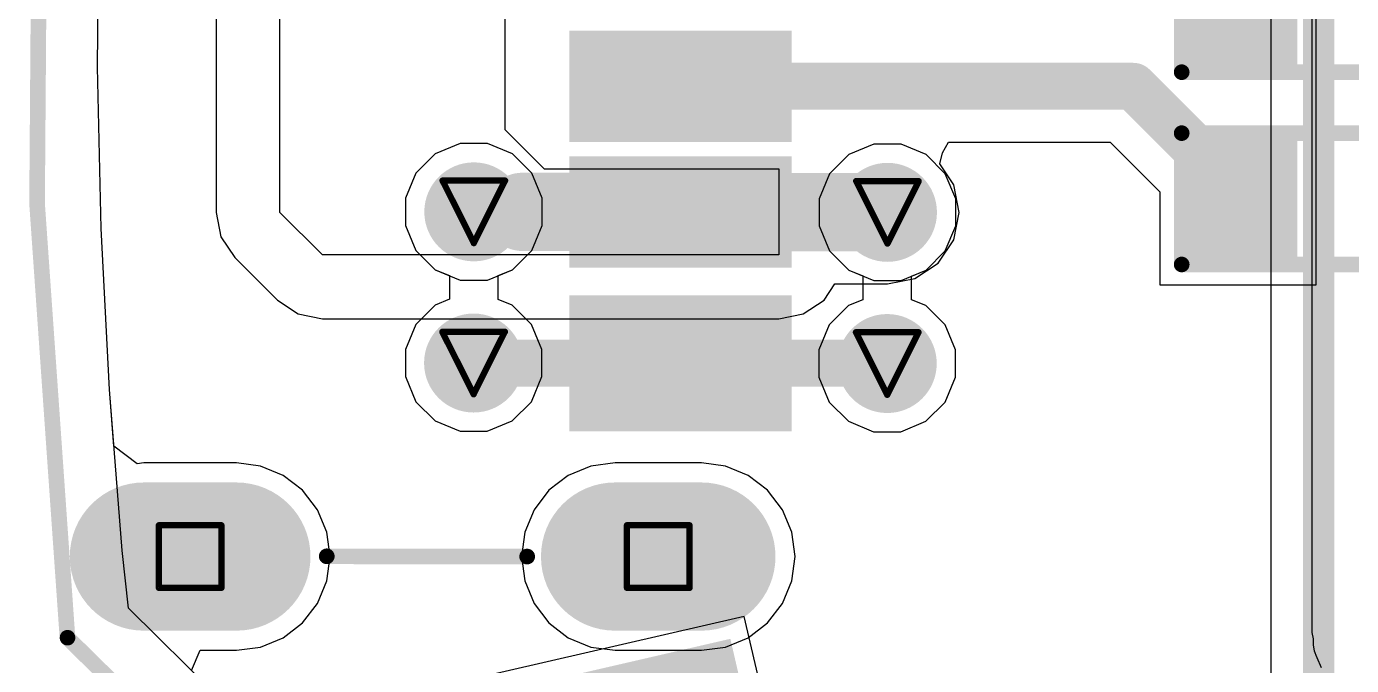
# Model space of a CAD drawing. Header units: inches. Extents: x -6 to 385, y -2 to 102.
# Drawn here: x -5.98 to 4.78, y 17.29 to 22.49 of the extents above; entities that cross this region are included whole.
import ezdxf

# ---------------------------------------------------------------- set-up
doc = ezdxf.new("R2010")
doc.units = ezdxf.units.IN
for name, color, linetype in [('Board outline', 216, 'Continuous'), ('Bottom Layer', 5, 'Continuous'), ('Bottom Overlay', 54, 'Continuous'), ('Bottom Paste', 16, 'Continuous'), ('Bottom Solder', 6, 'Continuous'), ('Drill Drawing', 1, 'Continuous'), ('Layer 1', 16, 'Continuous'), ('Layer 2', 76, 'Continuous'), ('Multi-Layer', 9, 'Continuous'), ('Pad Holes', 156, 'Continuous'), ('Top Layer', 1, 'Continuous'), ('Top Solder', 216, 'Continuous'), ('Via Holes', 16, 'Continuous')]:
    doc.layers.add(name, color=color, linetype=linetype)

# ---------------------------------------------------------------- blocks, each defined once
blk = doc.blocks.new('R___0603_B_172')
at = {"layer": 'Bottom Layer'}
for points in [[(-1.143, -0.4445), (-1.143, 0.4445), (-0.381, 0.4445), (-0.381, -0.4445)], [(0.381, -0.4445), (0.381, 0.4445), (1.143, 0.4445), (1.143, -0.4445)]]:
    blk.add_hatch(color=5, dxfattribs=at).paths.add_polyline_path(points)
at = {"layer": 'Bottom Paste'}
for points in [[(-1.143, -0.4445), (-1.143, 0.4445), (-0.381, 0.4445), (-0.381, -0.4445)], [(0.381, -0.4445), (0.381, 0.4445), (1.143, 0.4445), (1.143, -0.4445)]]:
    blk.add_hatch(color=16, dxfattribs=at).paths.add_polyline_path(points)
at = {"layer": 'Bottom Solder'}
for points in [[(-1.2446, -0.5461), (-1.2446, 0.5461), (-0.2794, 0.5461), (-0.2794, -0.5461)], [(0.2794, -0.5461), (0.2794, 0.5461), (1.2446, 0.5461), (1.2446, -0.5461)]]:
    blk.add_hatch(color=6, dxfattribs=at).paths.add_polyline_path(points)
at = {"layer": 'Bottom Overlay'}
for points in [[(-1.2192, -0.5334, 0.127, 0.127, 0), (-1.2192, 0.5334, 0.127, 0.127, 0)], [(-1.2192, 0.5334, 0.127, 0.127, 0), (1.2192, 0.5334, 0.127, 0.127, 0)], [(1.2192, -0.5334, 0.127, 0.127, 0), (1.2192, 0.5334, 0.127, 0.127, 0)], [(-1.2192, -0.5334, 0.127, 0.127, 0), (1.2192, -0.5334, 0.127, 0.127, 0)]]:
    blk.add_lwpolyline(points, format="xyseb", dxfattribs=at)
for points in [[(-1.25095, 0.5334, 0.0635, 0.0635, 1), (-1.18745, 0.5334, 0.0635, 0.0635, 1)], [(-1.25095, 0.5334, 0.0635, 0.0635, 1), (-1.18745, 0.5334, 0.0635, 0.0635, 1)], [(1.18745, 0.5334, 0.0635, 0.0635, 1), (1.25095, 0.5334, 0.0635, 0.0635, 1)], [(1.18745, 0.5334, 0.0635, 0.0635, 1), (1.25095, 0.5334, 0.0635, 0.0635, 1)], [(-1.25095, -0.5334, 0.0635, 0.0635, 1), (-1.18745, -0.5334, 0.0635, 0.0635, 1)], [(-1.25095, -0.5334, 0.0635, 0.0635, 1), (-1.18745, -0.5334, 0.0635, 0.0635, 1)], [(1.18745, -0.5334, 0.0635, 0.0635, 1), (1.25095, -0.5334, 0.0635, 0.0635, 1)], [(1.18745, -0.5334, 0.0635, 0.0635, 1), (1.25095, -0.5334, 0.0635, 0.0635, 1)]]:
    blk.add_lwpolyline(points, format="xyseb", close=True, dxfattribs=at)
blk = doc.blocks.new('R___0603_B_173')
at = {"layer": 'Bottom Layer'}
for points in [[(-1.143, -0.4445), (-1.143, 0.4445), (-0.381, 0.4445), (-0.381, -0.4445)], [(0.381, -0.4445), (0.381, 0.4445), (1.143, 0.4445), (1.143, -0.4445)]]:
    blk.add_hatch(color=5, dxfattribs=at).paths.add_polyline_path(points)
at = {"layer": 'Bottom Paste'}
for points in [[(-1.143, -0.4445), (-1.143, 0.4445), (-0.381, 0.4445), (-0.381, -0.4445)], [(0.381, -0.4445), (0.381, 0.4445), (1.143, 0.4445), (1.143, -0.4445)]]:
    blk.add_hatch(color=16, dxfattribs=at).paths.add_polyline_path(points)
at = {"layer": 'Bottom Solder'}
for points in [[(-1.2446, -0.5461), (-1.2446, 0.5461), (-0.2794, 0.5461), (-0.2794, -0.5461)], [(0.2794, -0.5461), (0.2794, 0.5461), (1.2446, 0.5461), (1.2446, -0.5461)]]:
    blk.add_hatch(color=6, dxfattribs=at).paths.add_polyline_path(points)
at = {"layer": 'Bottom Overlay'}
for points in [[(-1.2192, 0.5334, 0.127, 0.127, 0), (1.2192, 0.5334, 0.127, 0.127, 0)], [(-1.2192, -0.5334, 0.127, 0.127, 0), (-1.2192, 0.5334, 0.127, 0.127, 0)], [(1.2192, -0.5334, 0.127, 0.127, 0), (1.2192, 0.5334, 0.127, 0.127, 0)], [(-1.2192, -0.5334, 0.127, 0.127, 0), (1.2192, -0.5334, 0.127, 0.127, 0)]]:
    blk.add_lwpolyline(points, format="xyseb", dxfattribs=at)
for points in [[(-1.25095, 0.5334, 0.0635, 0.0635, 1), (-1.18745, 0.5334, 0.0635, 0.0635, 1)], [(-1.25095, 0.5334, 0.0635, 0.0635, 1), (-1.18745, 0.5334, 0.0635, 0.0635, 1)], [(1.18745, 0.5334, 0.0635, 0.0635, 1), (1.25095, 0.5334, 0.0635, 0.0635, 1)], [(1.18745, 0.5334, 0.0635, 0.0635, 1), (1.25095, 0.5334, 0.0635, 0.0635, 1)], [(-1.25095, -0.5334, 0.0635, 0.0635, 1), (-1.18745, -0.5334, 0.0635, 0.0635, 1)], [(-1.25095, -0.5334, 0.0635, 0.0635, 1), (-1.18745, -0.5334, 0.0635, 0.0635, 1)], [(1.18745, -0.5334, 0.0635, 0.0635, 1), (1.25095, -0.5334, 0.0635, 0.0635, 1)], [(1.18745, -0.5334, 0.0635, 0.0635, 1), (1.25095, -0.5334, 0.0635, 0.0635, 1)]]:
    blk.add_lwpolyline(points, format="xyseb", close=True, dxfattribs=at)
blk = doc.blocks.new('TP12422673_B_174')
at = {"layer": 'Bottom Layer'}
for points in [[(-2, 2.1), (-2, 0.3), (-2.9, 0.3), (-2.9, 2.1)], [(2.9, 2.1), (2.9, 0.3), (2, 0.3), (2, 2.1)], [(-3.2, -0.3), (-3.2, -2.1), (-4.1, -2.1), (-4.1, -0.3)], [(4.1, -0.3), (4.1, -2.1), (3.2, -2.1), (3.2, -0.3)]]:
    blk.add_hatch(color=5, dxfattribs=at).paths.add_polyline_path(points)
at = {"layer": 'Bottom Paste'}
for points in [[(-2, 2.1), (-2, 0.3), (-2.9, 0.3), (-2.9, 2.1)], [(2.9, 2.1), (2.9, 0.3), (2, 0.3), (2, 2.1)], [(-3.2, -0.3), (-3.2, -2.1), (-4.1, -2.1), (-4.1, -0.3)], [(4.1, -0.3), (4.1, -2.1), (3.2, -2.1), (3.2, -0.3)]]:
    blk.add_hatch(color=16, dxfattribs=at).paths.add_polyline_path(points)
at = {"layer": 'Bottom Solder'}
for points in [[(-1.898, 2.202), (-1.898, 0.198), (-3.002, 0.198), (-3.002, 2.202)], [(3.002, 2.202), (3.002, 0.198), (1.898, 0.198), (1.898, 2.202)], [(-3.098, -0.198), (-3.098, -2.202), (-4.202, -2.202), (-4.202, -0.198)], [(4.202, -0.198), (4.202, -2.202), (3.098, -2.202), (3.098, -0.198)]]:
    blk.add_hatch(color=6, dxfattribs=at).paths.add_polyline_path(points)
h = blk.add_hatch(color=6, dxfattribs=at)
edge = h.paths.add_edge_path()
edge.add_arc((-1, 0.7), 0.102, 0, 360)
h = blk.add_hatch(color=6, dxfattribs=at)
edge = h.paths.add_edge_path()
edge.add_arc((1, 0.7), 0.102, 0, 360)
at = {"layer": 'Pad Holes'}
h = blk.add_hatch(color=7, dxfattribs=at)
edge = h.paths.add_edge_path()
edge.add_arc((-1, 0.7), 0.55, 0, 360)
h = blk.add_hatch(color=7, dxfattribs=at)
edge = h.paths.add_edge_path()
edge.add_arc((1, 0.7), 0.55, 0, 360)
at = {"layer": 'Top Solder'}
h = blk.add_hatch(color=216, dxfattribs=at)
edge = h.paths.add_edge_path()
edge.add_arc((-1, 0.7), 0.102, 0, 360)
h = blk.add_hatch(color=216, dxfattribs=at)
edge = h.paths.add_edge_path()
edge.add_arc((1, 0.7), 0.102, 0, 360)
at = {"layer": 'Bottom Overlay'}
for points in [[(-1.727, 1.727, 0.127, 0.127, 0), (1.753, 1.727, 0.127, 0.127, 0)], [(-3.187, 1.098, 0.127, 0.127, 0), (-3.187, 1.352, 0.127, 0.127, 0)], [(-3.06, 1.225, 0.127, 0.127, 0), (-3.187, 1.352, 0.127, 0.127, 0)], [(-3.187, 1.098, 0.127, 0.127, 0), (-3.06, 1.225, 0.127, 0.127, 0)], [(-3.429, -2.261, 0.127, 0.127, 0), (3.531, -2.261, 0.127, 0.127, 0)]]:
    blk.add_lwpolyline(points, format="xyseb", dxfattribs=at)
for points in [[(-1.759, 1.727, 0.0635, 0.0635, 1), (-1.695, 1.727, 0.0635, 0.0635, 1)], [(1.721, 1.727, 0.0635, 0.0635, 1), (1.784, 1.727, 0.0635, 0.0635, 1)], [(-3.218, 1.352, 0.0635, 0.0635, 1), (-3.155, 1.352, 0.0635, 0.0635, 1)], [(-3.218, 1.352, 0.0635, 0.0635, 1), (-3.155, 1.352, 0.0635, 0.0635, 1)], [(-3.091, 1.225, 0.0635, 0.0635, 1), (-3.028, 1.225, 0.0635, 0.0635, 1)], [(-3.091, 1.225, 0.0635, 0.0635, 1), (-3.028, 1.225, 0.0635, 0.0635, 1)], [(-3.218, 1.098, 0.0635, 0.0635, 1), (-3.155, 1.098, 0.0635, 0.0635, 1)], [(-3.218, 1.098, 0.0635, 0.0635, 1), (-3.155, 1.098, 0.0635, 0.0635, 1)], [(-3.461, -2.261, 0.0635, 0.0635, 1), (-3.397, -2.261, 0.0635, 0.0635, 1)], [(3.499, -2.261, 0.0635, 0.0635, 1), (3.562, -2.261, 0.0635, 0.0635, 1)]]:
    blk.add_lwpolyline(points, format="xyseb", close=True, dxfattribs=at)
blk = doc.blocks.new('TYPE_C_31_M_17__B_176')
at = {"layer": 'Bottom Layer'}
h = blk.add_hatch(color=5, dxfattribs=at)
edge = h.paths.add_edge_path()
edge.add_arc((-4.32, 1.615), 0.5, 180, 360)
edge.add_line((-3.82, 1.615), (-3.82, 2.365))
edge.add_arc((-4.32, 2.365), 0.5, 0, 180)
edge.add_line((-4.82, 2.365), (-4.82, 1.615))
h = blk.add_hatch(color=5, dxfattribs=at)
edge = h.paths.add_edge_path()
edge.add_arc((4.32, 1.615), 0.5, 180, 360)
edge.add_line((4.82, 1.615), (4.82, 2.365))
edge.add_arc((4.32, 2.365), 0.5, 0, 180)
edge.add_line((3.82, 2.365), (3.82, 1.615))
h = blk.add_hatch(color=5, dxfattribs=at)
edge = h.paths.add_edge_path()
edge.add_arc((-4.32, -1.46), 0.5, 0, 180)
edge.add_line((-4.82, -1.46), (-4.82, -2.16))
edge.add_arc((-4.32, -2.16), 0.5, 180, 360)
edge.add_line((-3.82, -2.16), (-3.82, -1.46))
h = blk.add_hatch(color=5, dxfattribs=at)
edge = h.paths.add_edge_path()
edge.add_arc((4.32, -2.16), 0.5, 180, 360)
edge.add_line((4.82, -2.16), (4.82, -1.46))
edge.add_arc((4.32, -1.46), 0.5, 0, 180)
edge.add_line((3.82, -1.46), (3.82, -2.16))
for points in [[(-3.2, -1.19), (-2.3, -1.19), (-2.3, -2.79), (-3.2, -2.79)], [(-1.17, -2.79), (-1.87, -2.79), (-1.87, -1.19), (-1.17, -1.19)], [(-0.15, -2.79), (-0.85, -2.79), (-0.85, -1.19), (-0.15, -1.19)], [(0.15, -1.19), (0.85, -1.19), (0.85, -2.79), (0.15, -2.79)], [(1.17, -1.19), (1.87, -1.19), (1.87, -2.79), (1.17, -2.79)], [(2.3, -1.19), (3.2, -1.19), (3.2, -2.79), (2.3, -2.79)]]:
    blk.add_hatch(color=5, dxfattribs=at).paths.add_polyline_path(points)
at = {"layer": 'Bottom Paste'}
for points in [[(-3.2, -1.19), (-2.3, -1.19), (-2.3, -2.79), (-3.2, -2.79)], [(-1.17, -2.79), (-1.87, -2.79), (-1.87, -1.19), (-1.17, -1.19)], [(-0.15, -2.79), (-0.85, -2.79), (-0.85, -1.19), (-0.15, -1.19)], [(0.15, -1.19), (0.85, -1.19), (0.85, -2.79), (0.15, -2.79)], [(1.17, -1.19), (1.87, -1.19), (1.87, -2.79), (1.17, -2.79)], [(2.3, -1.19), (3.2, -1.19), (3.2, -2.79), (2.3, -2.79)]]:
    blk.add_hatch(color=16, dxfattribs=at).paths.add_polyline_path(points)
at = {"layer": 'Bottom Solder'}
h = blk.add_hatch(color=6, dxfattribs=at)
edge = h.paths.add_edge_path()
edge.add_arc((-4.32, 1.615), 0.602, 180, 360)
edge.add_line((-3.718, 1.615), (-3.718, 2.365))
edge.add_arc((-4.32, 2.365), 0.602, 0, 180)
edge.add_line((-4.922, 2.365), (-4.922, 1.615))
h = blk.add_hatch(color=6, dxfattribs=at)
edge = h.paths.add_edge_path()
edge.add_arc((4.32, 1.615), 0.602, 180, 360)
edge.add_line((4.922, 1.615), (4.922, 2.365))
edge.add_arc((4.32, 2.365), 0.602, 0, 180)
edge.add_line((3.718, 2.365), (3.718, 1.615))
h = blk.add_hatch(color=6, dxfattribs=at)
edge = h.paths.add_edge_path()
edge.add_arc((-4.32, -1.46), 0.602, 0, 180)
edge.add_line((-4.922, -1.46), (-4.922, -2.16))
edge.add_arc((-4.32, -2.16), 0.602, 180, 360)
edge.add_line((-3.718, -2.16), (-3.718, -1.46))
h = blk.add_hatch(color=6, dxfattribs=at)
edge = h.paths.add_edge_path()
edge.add_arc((4.32, -2.16), 0.602, 180, 360)
edge.add_line((4.922, -2.16), (4.922, -1.46))
edge.add_arc((4.32, -1.46), 0.602, 0, 180)
edge.add_line((3.718, -1.46), (3.718, -2.16))
for points in [[(-3.302, -1.088), (-2.198, -1.088), (-2.198, -2.892), (-3.302, -2.892)], [(-1.068, -2.892), (-1.972, -2.892), (-1.972, -1.088), (-1.068, -1.088)], [(-0.048, -2.892), (-0.952, -2.892), (-0.952, -1.088), (-0.048, -1.088)], [(0.048, -1.088), (0.952, -1.088), (0.952, -2.892), (0.048, -2.892)], [(1.068, -1.088), (1.972, -1.088), (1.972, -2.892), (1.068, -2.892)], [(2.198, -1.088), (3.302, -1.088), (3.302, -2.892), (2.198, -2.892)]]:
    blk.add_hatch(color=6, dxfattribs=at).paths.add_polyline_path(points)
at = {"layer": 'Layer 1'}
h = blk.add_hatch(color=16, dxfattribs=at)
edge = h.paths.add_edge_path()
edge.add_arc((-4.32, 1.615), 0.5, 180, 360)
edge.add_line((-3.82, 1.615), (-3.82, 2.365))
edge.add_arc((-4.32, 2.365), 0.5, 0, 180)
edge.add_line((-4.82, 2.365), (-4.82, 1.615))
h = blk.add_hatch(color=16, dxfattribs=at)
edge = h.paths.add_edge_path()
edge.add_arc((4.32, 1.615), 0.5, 180, 360)
edge.add_line((4.82, 1.615), (4.82, 2.365))
edge.add_arc((4.32, 2.365), 0.5, 0, 180)
edge.add_line((3.82, 2.365), (3.82, 1.615))
h = blk.add_hatch(color=16, dxfattribs=at)
edge = h.paths.add_edge_path()
edge.add_arc((-4.32, -1.46), 0.5, 0, 180)
edge.add_line((-4.82, -1.46), (-4.82, -2.16))
edge.add_arc((-4.32, -2.16), 0.5, 180, 360)
edge.add_line((-3.82, -2.16), (-3.82, -1.46))
h = blk.add_hatch(color=16, dxfattribs=at)
edge = h.paths.add_edge_path()
edge.add_arc((4.32, -2.16), 0.5, 180, 360)
edge.add_line((4.82, -2.16), (4.82, -1.46))
edge.add_arc((4.32, -1.46), 0.5, 0, 180)
edge.add_line((3.82, -1.46), (3.82, -2.16))
at = {"layer": 'Layer 2'}
h = blk.add_hatch(color=76, dxfattribs=at)
edge = h.paths.add_edge_path()
edge.add_arc((-4.32, 1.615), 0.5, 180, 360)
edge.add_line((-3.82, 1.615), (-3.82, 2.365))
edge.add_arc((-4.32, 2.365), 0.5, 0, 180)
edge.add_line((-4.82, 2.365), (-4.82, 1.615))
h = blk.add_hatch(color=76, dxfattribs=at)
edge = h.paths.add_edge_path()
edge.add_arc((4.32, 1.615), 0.5, 180, 360)
edge.add_line((4.82, 1.615), (4.82, 2.365))
edge.add_arc((4.32, 2.365), 0.5, 0, 180)
edge.add_line((3.82, 2.365), (3.82, 1.615))
h = blk.add_hatch(color=76, dxfattribs=at)
edge = h.paths.add_edge_path()
edge.add_arc((-4.32, -1.46), 0.5, 0, 180)
edge.add_line((-4.82, -1.46), (-4.82, -2.16))
edge.add_arc((-4.32, -2.16), 0.5, 180, 360)
edge.add_line((-3.82, -2.16), (-3.82, -1.46))
h = blk.add_hatch(color=76, dxfattribs=at)
edge = h.paths.add_edge_path()
edge.add_arc((4.32, -2.16), 0.5, 180, 360)
edge.add_line((4.82, -2.16), (4.82, -1.46))
edge.add_arc((4.32, -1.46), 0.5, 0, 180)
edge.add_line((3.82, -1.46), (3.82, -2.16))
at = {"layer": 'Multi-Layer'}
h = blk.add_hatch(color=9, dxfattribs=at)
edge = h.paths.add_edge_path()
edge.add_arc((-4.32, 1.615), 0.5, 180, 360)
edge.add_line((-3.82, 1.615), (-3.82, 2.365))
edge.add_arc((-4.32, 2.365), 0.5, 0, 180)
edge.add_line((-4.82, 2.365), (-4.82, 1.615))
h = blk.add_hatch(color=9, dxfattribs=at)
edge = h.paths.add_edge_path()
edge.add_arc((4.32, 1.615), 0.5, 180, 360)
edge.add_line((4.82, 1.615), (4.82, 2.365))
edge.add_arc((4.32, 2.365), 0.5, 0, 180)
edge.add_line((3.82, 2.365), (3.82, 1.615))
h = blk.add_hatch(color=9, dxfattribs=at)
edge = h.paths.add_edge_path()
edge.add_arc((-4.32, -1.46), 0.5, 0, 180)
edge.add_line((-4.82, -1.46), (-4.82, -2.16))
edge.add_arc((-4.32, -2.16), 0.5, 180, 360)
edge.add_line((-3.82, -2.16), (-3.82, -1.46))
h = blk.add_hatch(color=9, dxfattribs=at)
edge = h.paths.add_edge_path()
edge.add_arc((4.32, -2.16), 0.5, 180, 360)
edge.add_line((4.82, -2.16), (4.82, -1.46))
edge.add_arc((4.32, -1.46), 0.5, 0, 180)
edge.add_line((3.82, -1.46), (3.82, -2.16))
at = {"layer": 'Pad Holes'}
h = blk.add_hatch(color=7, dxfattribs=at)
edge = h.paths.add_edge_path()
edge.add_arc((-4.32, 2.33), 0.26, 0, 180)
edge.add_line((-4.58, 2.33), (-4.58, 1.65))
edge.add_arc((-4.32, 1.65), 0.26, 180, 360)
edge.add_line((-4.06, 1.65), (-4.06, 2.33))
h = blk.add_hatch(color=7, dxfattribs=at)
edge = h.paths.add_edge_path()
edge.add_arc((4.32, 2.33), 0.26, 0, 180)
edge.add_line((4.06, 2.33), (4.06, 1.65))
edge.add_arc((4.32, 1.65), 0.26, 180, 360)
edge.add_line((4.58, 1.65), (4.58, 2.33))
h = blk.add_hatch(color=7, dxfattribs=at)
edge = h.paths.add_edge_path()
edge.add_arc((-4.32, -1.47), 0.26, 0, 180)
edge.add_line((-4.58, -1.47), (-4.58, -2.15))
edge.add_arc((-4.32, -2.15), 0.26, 180, 360)
edge.add_line((-4.06, -2.15), (-4.06, -1.47))
h = blk.add_hatch(color=7, dxfattribs=at)
edge = h.paths.add_edge_path()
edge.add_arc((4.32, -1.47), 0.26, 0, 180)
edge.add_line((4.06, -1.47), (4.06, -2.15))
edge.add_arc((4.32, -2.15), 0.26, 180, 360)
edge.add_line((4.58, -2.15), (4.58, -1.47))
at = {"layer": 'Top Layer'}
h = blk.add_hatch(color=1, dxfattribs=at)
edge = h.paths.add_edge_path()
edge.add_arc((-4.32, 1.615), 0.5, 180, 360)
edge.add_line((-3.82, 1.615), (-3.82, 2.365))
edge.add_arc((-4.32, 2.365), 0.5, 0, 180)
edge.add_line((-4.82, 2.365), (-4.82, 1.615))
h = blk.add_hatch(color=1, dxfattribs=at)
edge = h.paths.add_edge_path()
edge.add_arc((4.32, 1.615), 0.5, 180, 360)
edge.add_line((4.82, 1.615), (4.82, 2.365))
edge.add_arc((4.32, 2.365), 0.5, 0, 180)
edge.add_line((3.82, 2.365), (3.82, 1.615))
h = blk.add_hatch(color=1, dxfattribs=at)
edge = h.paths.add_edge_path()
edge.add_arc((-4.32, -1.46), 0.5, 0, 180)
edge.add_line((-4.82, -1.46), (-4.82, -2.16))
edge.add_arc((-4.32, -2.16), 0.5, 180, 360)
edge.add_line((-3.82, -2.16), (-3.82, -1.46))
h = blk.add_hatch(color=1, dxfattribs=at)
edge = h.paths.add_edge_path()
edge.add_arc((4.32, -2.16), 0.5, 180, 360)
edge.add_line((4.82, -2.16), (4.82, -1.46))
edge.add_arc((4.32, -1.46), 0.5, 0, 180)
edge.add_line((3.82, -1.46), (3.82, -2.16))
at = {"layer": 'Top Solder'}
h = blk.add_hatch(color=216, dxfattribs=at)
edge = h.paths.add_edge_path()
edge.add_arc((-4.32, 1.615), 0.602, 180, 360)
edge.add_line((-3.718, 1.615), (-3.718, 2.365))
edge.add_arc((-4.32, 2.365), 0.602, 0, 180)
edge.add_line((-4.922, 2.365), (-4.922, 1.615))
h = blk.add_hatch(color=216, dxfattribs=at)
edge = h.paths.add_edge_path()
edge.add_arc((4.32, 1.615), 0.602, 180, 360)
edge.add_line((4.922, 1.615), (4.922, 2.365))
edge.add_arc((4.32, 2.365), 0.602, 0, 180)
edge.add_line((3.718, 2.365), (3.718, 1.615))
h = blk.add_hatch(color=216, dxfattribs=at)
edge = h.paths.add_edge_path()
edge.add_arc((-4.32, -1.46), 0.602, 0, 180)
edge.add_line((-4.922, -1.46), (-4.922, -2.16))
edge.add_arc((-4.32, -2.16), 0.602, 180, 360)
edge.add_line((-3.718, -2.16), (-3.718, -1.46))
h = blk.add_hatch(color=216, dxfattribs=at)
edge = h.paths.add_edge_path()
edge.add_arc((4.32, -2.16), 0.602, 180, 360)
edge.add_line((4.922, -2.16), (4.922, -1.46))
edge.add_arc((4.32, -1.46), 0.602, 0, 180)
edge.add_line((3.718, -1.46), (3.718, -2.16))
at = {"layer": 'Bottom Overlay'}
for points in [[(-4.318, 0.881, 0.127, 0.127, 0), (-4.32, -0.746, 0.127, 0.127, 0)], [(4.322, 0.881, 0.127, 0.127, 0), (4.32, -0.746, 0.127, 0.127, 0)]]:
    blk.add_lwpolyline(points, format="xyseb", dxfattribs=at)
for points in [[(-4.35, 0.881, 0.0635, 0.0635, 1), (-4.286, 0.881, 0.0635, 0.0635, 1)], [(4.29, 0.881, 0.0635, 0.0635, 1), (4.354, 0.881, 0.0635, 0.0635, 1)], [(-4.352, -0.746, 0.0635, 0.0635, 1), (-4.288, -0.746, 0.0635, 0.0635, 1)], [(4.288, -0.746, 0.0635, 0.0635, 1), (4.352, -0.746, 0.0635, 0.0635, 1)]]:
    blk.add_lwpolyline(points, format="xyseb", close=True, dxfattribs=at)

msp = doc.modelspace()

# ---------------------------------------------------------------- hatches: boundary and pattern name
at = {"layer": 'Bottom Layer'}
h = msp.add_hatch(color=5, dxfattribs=at)
edge = h.paths.add_edge_path()
edge.add_arc((-2.349, 20.98), 0.3, 0, 360)
h = msp.add_hatch(color=5, dxfattribs=at)
edge = h.paths.add_edge_path()
edge.add_arc((1.009, 20.976), 0.3, 0, 360)
h = msp.add_hatch(color=5, dxfattribs=at)
edge = h.paths.add_edge_path()
edge.add_arc((-2.351, 19.752), 0.3, 0, 360)
h = msp.add_hatch(color=5, dxfattribs=at)
edge = h.paths.add_edge_path()
edge.add_arc((1.007, 19.748), 0.3, 0, 360)
at = {"layer": 'Bottom Solder'}
h = msp.add_hatch(color=6, dxfattribs=at)
edge = h.paths.add_edge_path()
edge.add_arc((-2.349, 20.98), 0.402, 0, 360)
h = msp.add_hatch(color=6, dxfattribs=at)
edge = h.paths.add_edge_path()
edge.add_arc((1.009, 20.976), 0.402, 0, 360)
h = msp.add_hatch(color=6, dxfattribs=at)
edge = h.paths.add_edge_path()
edge.add_arc((-2.351, 19.752), 0.402, 0, 360)
h = msp.add_hatch(color=6, dxfattribs=at)
edge = h.paths.add_edge_path()
edge.add_arc((1.007, 19.748), 0.402, 0, 360)
at = {"layer": 'Layer 1'}
h = msp.add_hatch(color=16, dxfattribs=at)
edge = h.paths.add_edge_path()
edge.add_arc((-2.349, 20.98), 0.3, 0, 360)
h = msp.add_hatch(color=16, dxfattribs=at)
edge = h.paths.add_edge_path()
edge.add_arc((1.009, 20.976), 0.3, 0, 360)
h = msp.add_hatch(color=16, dxfattribs=at)
edge = h.paths.add_edge_path()
edge.add_arc((-2.351, 19.752), 0.3, 0, 360)
h = msp.add_hatch(color=16, dxfattribs=at)
edge = h.paths.add_edge_path()
edge.add_arc((1.007, 19.748), 0.3, 0, 360)
at = {"layer": 'Layer 2'}
h = msp.add_hatch(color=76, dxfattribs=at)
edge = h.paths.add_edge_path()
edge.add_arc((-2.349, 20.98), 0.3, 0, 360)
h = msp.add_hatch(color=76, dxfattribs=at)
edge = h.paths.add_edge_path()
edge.add_arc((1.009, 20.976), 0.3, 0, 360)
h = msp.add_hatch(color=76, dxfattribs=at)
edge = h.paths.add_edge_path()
edge.add_arc((-2.351, 19.752), 0.3, 0, 360)
h = msp.add_hatch(color=76, dxfattribs=at)
edge = h.paths.add_edge_path()
edge.add_arc((1.007, 19.748), 0.3, 0, 360)
at = {"layer": 'Top Layer'}
h = msp.add_hatch(color=1, dxfattribs=at)
edge = h.paths.add_edge_path()
edge.add_arc((-2.349, 20.98), 0.3, 0, 360)
h = msp.add_hatch(color=1, dxfattribs=at)
edge = h.paths.add_edge_path()
edge.add_arc((1.009, 20.976), 0.3, 0, 360)
h = msp.add_hatch(color=1, dxfattribs=at)
edge = h.paths.add_edge_path()
edge.add_arc((-2.351, 19.752), 0.3, 0, 360)
h = msp.add_hatch(color=1, dxfattribs=at)
edge = h.paths.add_edge_path()
edge.add_arc((1.007, 19.748), 0.3, 0, 360)
at = {"layer": 'Top Solder'}
h = msp.add_hatch(color=216, dxfattribs=at)
edge = h.paths.add_edge_path()
edge.add_arc((-2.349, 20.98), 0.402, 0, 360)
h = msp.add_hatch(color=216, dxfattribs=at)
edge = h.paths.add_edge_path()
edge.add_arc((1.009, 20.976), 0.402, 0, 360)
h = msp.add_hatch(color=216, dxfattribs=at)
edge = h.paths.add_edge_path()
edge.add_arc((-2.351, 19.752), 0.402, 0, 360)
h = msp.add_hatch(color=216, dxfattribs=at)
edge = h.paths.add_edge_path()
edge.add_arc((1.007, 19.748), 0.402, 0, 360)
at = {"layer": 'Via Holes'}
h = msp.add_hatch(color=7, dxfattribs=at)
edge = h.paths.add_edge_path()
edge.add_arc((-2.349, 20.98), 0.15, 0, 360)
h = msp.add_hatch(color=7, dxfattribs=at)
edge = h.paths.add_edge_path()
edge.add_arc((1.009, 20.976), 0.15, 0, 360)
h = msp.add_hatch(color=7, dxfattribs=at)
edge = h.paths.add_edge_path()
edge.add_arc((-2.351, 19.752), 0.15, 0, 360)
h = msp.add_hatch(color=7, dxfattribs=at)
edge = h.paths.add_edge_path()
edge.add_arc((1.007, 19.748), 0.15, 0, 360)

# ---------------------------------------------------------------- linework, layer by layer
at = {"layer": 'Board outline'}
for points in [[(-5.648, 17.521, 0.127, 0.127, -0.057985), (-5.57, 28.105, 0.127, 0.127, 0)], [(-5.648, 17.521, 0.127, 0.127, 0), (-4.412, 16.303, 0.127, 0.127, 0)]]:
    msp.add_lwpolyline(points, format="xyseb", dxfattribs=at)
msp.add_lwpolyline([(-5.679, 17.521, 0.0635, 0.0635, 1), (-5.616, 17.521, 0.0635, 0.0635, 1)], format="xyseb", close=True, dxfattribs=at)
msp.add_lwpolyline([(-5.679, 17.521, 0.0635, 0.0635, 1), (-5.616, 17.521, 0.0635, 0.0635, 1)], format="xyseb", close=True, dxfattribs=at)
at = {"layer": 'Bottom Layer'}
for p, q in [((-4.441, 24.024), (-4.441, 20.976)), ((-3.923, 20.976), (-3.923, 24.024)), ((-5.403, 22.156), (-5.393, 23.467)), ((-2.097, 23.35), (-2.097, 21.65)), ((4.49, 21.95), (4.49, 23.189)), ((-5.374, 20.846), (-5.403, 22.156)), ((4.49, 21.784), (4.49, 21.95)), ((4.49, 21.95), (4.49, 21.95)), ((4.49, 21.772), (4.49, 21.784)), ((4.49, 21.784), (4.49, 21.784)), ((4.49, 20.387), (4.49, 21.772)), ((-2.097, 21.65), (-1.777, 21.33)), ((1.457, 21.46), (1.505, 21.547)), ((1.505, 21.547), (2.816, 21.547)), ((2.816, 21.547), (3.22, 21.143)), ((1.434, 21.369), (1.457, 21.46)), ((-1.777, 21.33), (0.128, 21.33)), ((0.128, 21.33), (0.128, 20.63)), ((1.547, 21.199), (1.434, 21.369)), ((1.591, 20.976), (1.547, 21.199)), ((3.22, 21.143), (3.22, 20.387)), ((-4.441, 20.976), (-4.402, 20.778)), ((-3.577, 20.63), (-3.923, 20.976)), ((1.547, 20.753), (1.591, 20.976)), ((-5.308, 19.536), (-5.374, 20.846)), ((-4.402, 20.778), (-4.29, 20.61)), ((1.421, 20.564), (1.547, 20.753)), ((-4.29, 20.61), (-3.943, 20.264)), ((0.128, 20.63), (-3.577, 20.63)), ((1.232, 20.438), (1.421, 20.564)), ((1.009, 20.394), (1.232, 20.438)), ((0.494, 20.264), (0.582, 20.396)), ((0.582, 20.396), (1, 20.396)), ((1, 20.396), (1.009, 20.394)), ((3.22, 20.387), (4.49, 20.387)), ((-3.943, 20.264), (-3.943, 20.264)), ((-3.943, 20.264), (-3.775, 20.151)), ((0.326, 20.151), (0.494, 20.264)), ((-3.775, 20.151), (-3.577, 20.112)), ((0.128, 20.112), (0.326, 20.151)), ((-3.577, 20.112), (0.128, 20.112)), ((-5.204, 18.229), (-5.308, 19.536)), ((-5.153, 17.761), (-5.204, 18.229)), ((-4.048, 16.672), (-5.153, 17.761)), ((-0.153, 17.694), (-2.401, 17.175)), ((0.086, 16.661), (-0.153, 17.694))]:
    msp.add_line(p, q, dxfattribs=at)
for points in [[(-0.672, 22, 0.381, 0.381, 0), (3.004, 22, 0.381, 0.381, 0)], [(3.004, 22, 0.381, 0.381, 0), (3.886, 21.118, 0.381, 0.381, 0)], [(-1.953, 20.98, 0.635, 0.635, 0), (-0.672, 20.98, 0.635, 0.635, 0)], [(-0.67, 20.978, 0.635, 0.635, 0), (1.007, 20.978, 0.635, 0.635, 0)], [(1.007, 20.978, 0.635, 0.635, 0), (1.009, 20.976, 0.635, 0.635, 0)], [(-0.672, 20.98, 0.381, 0.381, 0), (-0.67, 20.978, 0.381, 0.381, 0)], [(-2.351, 19.752, 0.381, 0.381, 0), (-2.35, 19.751, 0.381, 0.381, 0)], [(-2.35, 19.751, 0.381, 0.381, 0), (1.007, 19.751, 0.381, 0.381, 0)]]:
    msp.add_lwpolyline(points, format="xyseb", dxfattribs=at)
for points in [[(-0.767, 22, 0.191, 0.191, 1), (-0.577, 22, 0.191, 0.191, 1)], [(2.909, 22, 0.191, 0.191, 1), (3.099, 22, 0.191, 0.191, 1)], [(2.909, 22, 0.191, 0.191, 1), (3.099, 22, 0.191, 0.191, 1)], [(3.791, 21.118, 0.191, 0.191, 1), (3.982, 21.118, 0.191, 0.191, 1)], [(-2.112, 20.98, 0.318, 0.318, 1), (-1.794, 20.98, 0.318, 0.318, 1)], [(-0.831, 20.98, 0.318, 0.318, 1), (-0.513, 20.98, 0.318, 0.318, 1)], [(-0.829, 20.978, 0.318, 0.318, 1), (-0.511, 20.978, 0.318, 0.318, 1)], [(0.848, 20.978, 0.318, 0.318, 1), (1.166, 20.978, 0.318, 0.318, 1)], [(0.848, 20.978, 0.318, 0.318, 1), (1.166, 20.978, 0.318, 0.318, 1)], [(0.85, 20.976, 0.318, 0.318, 1), (1.167, 20.976, 0.318, 0.318, 1)], [(-0.767, 20.98, 0.191, 0.191, 1), (-0.577, 20.98, 0.191, 0.191, 1)], [(-0.765, 20.978, 0.191, 0.191, 1), (-0.575, 20.978, 0.191, 0.191, 1)], [(-2.446, 19.752, 0.191, 0.191, 1), (-2.255, 19.752, 0.191, 0.191, 1)], [(-2.445, 19.751, 0.191, 0.191, 1), (-2.255, 19.751, 0.191, 0.191, 1)], [(-2.445, 19.751, 0.191, 0.191, 1), (-2.255, 19.751, 0.191, 0.191, 1)], [(0.912, 19.751, 0.191, 0.191, 1), (1.102, 19.751, 0.191, 0.191, 1)]]:
    msp.add_lwpolyline(points, format="xyseb", close=True, dxfattribs=at)
at = {"layer": 'Drill Drawing'}
for points in [[(-2.603, 21.234, 0.0508, 0.0508, 0), (-2.095, 21.234, 0.0508, 0.0508, 0)], [(-2.603, 21.234, 0.0508, 0.0508, 0), (-2.349, 20.726, 0.0508, 0.0508, 0)], [(-2.349, 20.726, 0.0508, 0.0508, 0), (-2.095, 21.234, 0.0508, 0.0508, 0)], [(0.755, 21.23, 0.0508, 0.0508, 0), (1.263, 21.23, 0.0508, 0.0508, 0)], [(0.755, 21.23, 0.0508, 0.0508, 0), (1.009, 20.722, 0.0508, 0.0508, 0)], [(1.009, 20.722, 0.0508, 0.0508, 0), (1.263, 21.23, 0.0508, 0.0508, 0)], [(-2.605, 20.006, 0.0508, 0.0508, 0), (-2.097, 20.006, 0.0508, 0.0508, 0)], [(-2.605, 20.006, 0.0508, 0.0508, 0), (-2.351, 19.498, 0.0508, 0.0508, 0)], [(-2.351, 19.498, 0.0508, 0.0508, 0), (-2.097, 20.006, 0.0508, 0.0508, 0)], [(0.753, 20.002, 0.0508, 0.0508, 0), (1.261, 20.002, 0.0508, 0.0508, 0)], [(0.753, 20.002, 0.0508, 0.0508, 0), (1.007, 19.494, 0.0508, 0.0508, 0)], [(1.007, 19.494, 0.0508, 0.0508, 0), (1.261, 20.002, 0.0508, 0.0508, 0)], [(-4.906, 18.434, 0.0508, 0.0508, 0), (-4.398, 18.434, 0.0508, 0.0508, 0)], [(-4.906, 17.926, 0.0508, 0.0508, 0), (-4.906, 18.434, 0.0508, 0.0508, 0)], [(-4.398, 17.926, 0.0508, 0.0508, 0), (-4.398, 18.434, 0.0508, 0.0508, 0)], [(-1.106, 18.434, 0.0508, 0.0508, 0), (-0.598, 18.434, 0.0508, 0.0508, 0)], [(-1.106, 17.926, 0.0508, 0.0508, 0), (-1.106, 18.434, 0.0508, 0.0508, 0)], [(-0.598, 17.926, 0.0508, 0.0508, 0), (-0.598, 18.434, 0.0508, 0.0508, 0)], [(-4.906, 17.926, 0.0508, 0.0508, 0), (-4.398, 17.926, 0.0508, 0.0508, 0)], [(-1.106, 17.926, 0.0508, 0.0508, 0), (-0.598, 17.926, 0.0508, 0.0508, 0)]]:
    msp.add_lwpolyline(points, format="xyseb", dxfattribs=at)
for points in [[(-2.616, 21.234, 0.0254, 0.0254, 1), (-2.59, 21.234, 0.0254, 0.0254, 1)], [(-2.616, 21.234, 0.0254, 0.0254, 1), (-2.59, 21.234, 0.0254, 0.0254, 1)], [(-2.108, 21.234, 0.0254, 0.0254, 1), (-2.082, 21.234, 0.0254, 0.0254, 1)], [(-2.108, 21.234, 0.0254, 0.0254, 1), (-2.082, 21.234, 0.0254, 0.0254, 1)], [(0.742, 21.23, 0.0254, 0.0254, 1), (0.767, 21.23, 0.0254, 0.0254, 1)], [(0.742, 21.23, 0.0254, 0.0254, 1), (0.767, 21.23, 0.0254, 0.0254, 1)], [(1.25, 21.23, 0.0254, 0.0254, 1), (1.275, 21.23, 0.0254, 0.0254, 1)], [(1.25, 21.23, 0.0254, 0.0254, 1), (1.275, 21.23, 0.0254, 0.0254, 1)], [(-2.362, 20.726, 0.0254, 0.0254, 1), (-2.336, 20.726, 0.0254, 0.0254, 1)], [(-2.362, 20.726, 0.0254, 0.0254, 1), (-2.336, 20.726, 0.0254, 0.0254, 1)], [(0.996, 20.722, 0.0254, 0.0254, 1), (1.021, 20.722, 0.0254, 0.0254, 1)], [(0.996, 20.722, 0.0254, 0.0254, 1), (1.021, 20.722, 0.0254, 0.0254, 1)], [(-2.617, 20.006, 0.0254, 0.0254, 1), (-2.592, 20.006, 0.0254, 0.0254, 1)], [(-2.617, 20.006, 0.0254, 0.0254, 1), (-2.592, 20.006, 0.0254, 0.0254, 1)], [(-2.109, 20.006, 0.0254, 0.0254, 1), (-2.084, 20.006, 0.0254, 0.0254, 1)], [(-2.109, 20.006, 0.0254, 0.0254, 1), (-2.084, 20.006, 0.0254, 0.0254, 1)], [(0.74, 20.002, 0.0254, 0.0254, 1), (0.766, 20.002, 0.0254, 0.0254, 1)], [(0.74, 20.002, 0.0254, 0.0254, 1), (0.766, 20.002, 0.0254, 0.0254, 1)], [(1.248, 20.002, 0.0254, 0.0254, 1), (1.274, 20.002, 0.0254, 0.0254, 1)], [(1.248, 20.002, 0.0254, 0.0254, 1), (1.274, 20.002, 0.0254, 0.0254, 1)], [(-2.363, 19.498, 0.0254, 0.0254, 1), (-2.338, 19.498, 0.0254, 0.0254, 1)], [(-2.363, 19.498, 0.0254, 0.0254, 1), (-2.338, 19.498, 0.0254, 0.0254, 1)], [(0.994, 19.494, 0.0254, 0.0254, 1), (1.02, 19.494, 0.0254, 0.0254, 1)], [(0.994, 19.494, 0.0254, 0.0254, 1), (1.02, 19.494, 0.0254, 0.0254, 1)], [(-4.919, 18.434, 0.0254, 0.0254, 1), (-4.893, 18.434, 0.0254, 0.0254, 1)], [(-4.919, 18.434, 0.0254, 0.0254, 1), (-4.893, 18.434, 0.0254, 0.0254, 1)], [(-4.411, 18.434, 0.0254, 0.0254, 1), (-4.385, 18.434, 0.0254, 0.0254, 1)], [(-4.411, 18.434, 0.0254, 0.0254, 1), (-4.385, 18.434, 0.0254, 0.0254, 1)], [(-1.119, 18.434, 0.0254, 0.0254, 1), (-1.093, 18.434, 0.0254, 0.0254, 1)], [(-1.119, 18.434, 0.0254, 0.0254, 1), (-1.093, 18.434, 0.0254, 0.0254, 1)], [(-0.611, 18.434, 0.0254, 0.0254, 1), (-0.585, 18.434, 0.0254, 0.0254, 1)], [(-0.611, 18.434, 0.0254, 0.0254, 1), (-0.585, 18.434, 0.0254, 0.0254, 1)], [(-4.919, 17.926, 0.0254, 0.0254, 1), (-4.893, 17.926, 0.0254, 0.0254, 1)], [(-4.919, 17.926, 0.0254, 0.0254, 1), (-4.893, 17.926, 0.0254, 0.0254, 1)], [(-4.411, 17.926, 0.0254, 0.0254, 1), (-4.385, 17.926, 0.0254, 0.0254, 1)], [(-4.411, 17.926, 0.0254, 0.0254, 1), (-4.385, 17.926, 0.0254, 0.0254, 1)], [(-1.119, 17.926, 0.0254, 0.0254, 1), (-1.093, 17.926, 0.0254, 0.0254, 1)], [(-1.119, 17.926, 0.0254, 0.0254, 1), (-1.093, 17.926, 0.0254, 0.0254, 1)], [(-0.611, 17.926, 0.0254, 0.0254, 1), (-0.585, 17.926, 0.0254, 0.0254, 1)], [(-0.611, 17.926, 0.0254, 0.0254, 1), (-0.585, 17.926, 0.0254, 0.0254, 1)]]:
    msp.add_lwpolyline(points, format="xyseb", close=True, dxfattribs=at)
at = {"layer": 'Layer 1'}
for p, q in [((-5.403, 22.156), (-5.393, 23.467)), ((-5.374, 20.846), (-5.403, 22.156)), ((-2.459, 21.534), (-2.663, 21.45)), ((-2.239, 21.534), (-2.459, 21.534)), ((-2.035, 21.45), (-2.239, 21.534)), ((0.898, 21.53), (0.695, 21.446)), ((1.119, 21.53), (0.898, 21.53)), ((1.322, 21.446), (1.119, 21.53)), ((-2.663, 21.45), (-2.819, 21.294)), ((-1.879, 21.294), (-2.035, 21.45)), ((0.695, 21.446), (0.539, 21.29)), ((1.478, 21.29), (1.322, 21.446)), ((-2.819, 21.294), (-2.903, 21.09)), ((-1.795, 21.09), (-1.879, 21.294)), ((0.539, 21.29), (0.455, 21.087)), ((1.563, 21.087), (1.478, 21.29)), ((-2.903, 21.09), (-2.903, 20.87)), ((-1.795, 20.87), (-1.795, 21.09)), ((0.455, 21.087), (0.455, 20.866)), ((1.563, 20.866), (1.563, 21.087)), ((-2.903, 20.87), (-2.819, 20.666)), ((-1.879, 20.666), (-1.795, 20.87)), ((-5.308, 19.536), (-5.374, 20.846)), ((0.455, 20.866), (0.539, 20.663)), ((1.478, 20.663), (1.563, 20.866)), ((-2.819, 20.666), (-2.663, 20.51)), ((-2.035, 20.51), (-1.879, 20.666)), ((0.539, 20.663), (0.695, 20.507)), ((1.322, 20.507), (1.478, 20.663)), ((-2.663, 20.51), (-2.459, 20.426)), ((-2.239, 20.426), (-2.035, 20.51)), ((0.695, 20.507), (0.898, 20.422)), ((1.119, 20.422), (1.322, 20.507)), ((-2.459, 20.426), (-2.239, 20.426)), ((0.898, 20.422), (1.119, 20.422)), ((-5.204, 18.229), (-5.308, 19.536)), ((-5.153, 17.761), (-5.204, 18.229)), ((-4.048, 16.672), (-5.153, 17.761))]:
    msp.add_line(p, q, dxfattribs=at)
at = {"layer": 'Layer 2'}
for p, q in [((4.454, 27.506), (4.454, 17.562)), ((-5.403, 22.156), (-5.393, 23.467)), ((-5.374, 20.846), (-5.403, 22.156)), ((-2.459, 21.534), (-2.663, 21.45)), ((-2.239, 21.534), (-2.459, 21.534)), ((-2.035, 21.45), (-2.239, 21.534)), ((0.898, 21.53), (0.695, 21.446)), ((1.119, 21.53), (0.898, 21.53)), ((1.322, 21.446), (1.119, 21.53)), ((-2.663, 21.45), (-2.819, 21.294)), ((-1.879, 21.294), (-2.035, 21.45)), ((0.695, 21.446), (0.539, 21.29)), ((1.478, 21.29), (1.322, 21.446)), ((-2.819, 21.294), (-2.903, 21.09)), ((-1.795, 21.09), (-1.879, 21.294)), ((0.539, 21.29), (0.455, 21.087)), ((1.563, 21.087), (1.478, 21.29)), ((-2.903, 21.09), (-2.903, 20.87)), ((-1.795, 20.87), (-1.795, 21.09)), ((0.455, 21.087), (0.455, 20.866)), ((1.563, 20.866), (1.563, 21.087)), ((-2.903, 20.87), (-2.819, 20.666)), ((-1.879, 20.666), (-1.795, 20.87)), ((-5.308, 19.536), (-5.374, 20.846)), ((0.455, 20.866), (0.539, 20.663)), ((1.478, 20.663), (1.563, 20.866)), ((-2.819, 20.666), (-2.663, 20.51)), ((-2.035, 20.51), (-1.879, 20.666)), ((0.539, 20.663), (0.695, 20.507)), ((1.322, 20.507), (1.478, 20.663)), ((-2.663, 20.51), (-2.547, 20.462)), ((-2.547, 20.462), (-2.547, 20.27)), ((-2.152, 20.462), (-2.035, 20.51)), ((-2.152, 20.269), (-2.152, 20.462)), ((0.695, 20.507), (0.81, 20.459)), ((0.81, 20.459), (0.81, 20.266)), ((1.205, 20.458), (1.322, 20.507)), ((1.205, 20.266), (1.205, 20.458)), ((-2.547, 20.27), (-2.664, 20.221)), ((-2.037, 20.221), (-2.152, 20.269)), ((0.81, 20.266), (0.693, 20.218)), ((1.321, 20.218), (1.205, 20.266)), ((-2.664, 20.221), (-2.82, 20.066)), ((-1.881, 20.066), (-2.037, 20.221)), ((0.693, 20.218), (0.537, 20.062)), ((1.477, 20.062), (1.321, 20.218)), ((-2.82, 20.066), (-2.905, 19.862)), ((-1.797, 19.862), (-1.881, 20.066)), ((0.537, 20.062), (0.453, 19.858)), ((1.561, 19.858), (1.477, 20.062)), ((-2.905, 19.862), (-2.905, 19.642)), ((-1.797, 19.642), (-1.797, 19.862)), ((0.453, 19.858), (0.453, 19.638)), ((1.561, 19.638), (1.561, 19.858)), ((-2.905, 19.642), (-2.82, 19.438)), ((-1.881, 19.438), (-1.797, 19.642)), ((0.453, 19.638), (0.537, 19.434)), ((1.477, 19.434), (1.561, 19.638)), ((-5.271, 19.077), (-5.308, 19.536)), ((-2.82, 19.438), (-2.664, 19.282)), ((-2.037, 19.282), (-1.881, 19.438)), ((0.537, 19.434), (0.693, 19.279)), ((1.321, 19.279), (1.477, 19.434)), ((-2.664, 19.282), (-2.461, 19.198)), ((-2.24, 19.198), (-2.037, 19.282)), ((0.693, 19.279), (0.897, 19.194)), ((1.117, 19.194), (1.321, 19.279)), ((-2.461, 19.198), (-2.24, 19.198)), ((0.897, 19.194), (1.117, 19.194)), ((-5.081, 18.933), (-5.271, 19.077)), ((-5.027, 18.941), (-5.081, 18.933)), ((-4.277, 18.941), (-5.027, 18.941)), ((-4.08, 18.915), (-4.277, 18.941)), ((-1.202, 18.941), (-1.399, 18.915)), ((-0.502, 18.941), (-1.202, 18.941)), ((-0.305, 18.915), (-0.502, 18.941)), ((-3.897, 18.839), (-4.08, 18.915)), ((-3.739, 18.718), (-3.897, 18.839)), ((-1.582, 18.839), (-1.74, 18.718)), ((-1.399, 18.915), (-1.582, 18.839)), ((-0.122, 18.839), (-0.305, 18.915)), ((0.036, 18.718), (-0.122, 18.839)), ((-3.618, 18.56), (-3.739, 18.718)), ((-1.74, 18.718), (-1.86, 18.56)), ((0.157, 18.56), (0.036, 18.718)), ((-3.542, 18.377), (-3.618, 18.56)), ((-1.86, 18.56), (-1.936, 18.377)), ((0.233, 18.377), (0.157, 18.56)), ((-3.516, 18.18), (-3.542, 18.377)), ((-1.936, 18.377), (-1.962, 18.18)), ((0.259, 18.18), (0.233, 18.377)), ((-3.542, 17.983), (-3.516, 18.18)), ((-1.962, 18.18), (-1.936, 17.983)), ((0.233, 17.983), (0.259, 18.18)), ((-3.618, 17.8), (-3.542, 17.983)), ((-1.936, 17.983), (-1.86, 17.8)), ((0.157, 17.8), (0.233, 17.983)), ((-3.739, 17.642), (-3.618, 17.8)), ((-1.86, 17.8), (-1.74, 17.642)), ((0.036, 17.642), (0.157, 17.8)), ((-3.897, 17.521), (-3.739, 17.642)), ((-1.74, 17.642), (-1.582, 17.521)), ((-0.122, 17.521), (0.036, 17.642)), ((4.454, 17.562), (4.464, 17.511)), ((-4.277, 17.419), (-4.08, 17.445)), ((-4.08, 17.445), (-3.897, 17.521)), ((-1.582, 17.521), (-1.399, 17.445)), ((-1.399, 17.445), (-1.202, 17.419)), ((-0.502, 17.419), (-0.305, 17.445)), ((-0.305, 17.445), (-0.122, 17.521)), ((4.464, 17.511), (4.464, 17.46)), ((4.464, 17.46), (4.474, 17.413)), ((-4.64, 17.255), (-4.572, 17.419)), ((-4.572, 17.419), (-4.277, 17.419)), ((-1.202, 17.419), (-0.502, 17.419)), ((4.474, 17.413), (4.493, 17.366)), ((4.493, 17.366), (4.494, 17.363)), ((4.494, 17.363), (4.495, 17.361)), ((4.495, 17.361), (4.529, 17.279))]:
    msp.add_line(p, q, dxfattribs=at)
at = {"layer": 'Top Layer'}
for p, q in [((4.122, 38.687), (4.122, 7.148)), ((-5.403, 22.156), (-5.393, 23.467)), ((-5.374, 20.846), (-5.403, 22.156)), ((-2.459, 21.534), (-2.663, 21.45)), ((-2.239, 21.534), (-2.459, 21.534)), ((-2.035, 21.45), (-2.239, 21.534)), ((0.898, 21.53), (0.695, 21.446)), ((1.119, 21.53), (0.898, 21.53)), ((1.322, 21.446), (1.119, 21.53)), ((-2.663, 21.45), (-2.819, 21.294)), ((-1.879, 21.294), (-2.035, 21.45)), ((0.695, 21.446), (0.539, 21.29)), ((1.478, 21.29), (1.322, 21.446)), ((-2.819, 21.294), (-2.903, 21.09)), ((-1.795, 21.09), (-1.879, 21.294)), ((0.539, 21.29), (0.455, 21.087)), ((1.563, 21.087), (1.478, 21.29)), ((-2.903, 21.09), (-2.903, 20.87)), ((-1.795, 20.87), (-1.795, 21.09)), ((0.455, 21.087), (0.455, 20.866)), ((1.563, 20.866), (1.563, 21.087)), ((-2.903, 20.87), (-2.819, 20.666)), ((-1.879, 20.666), (-1.795, 20.87)), ((-5.308, 19.536), (-5.374, 20.846)), ((0.455, 20.866), (0.539, 20.663)), ((1.478, 20.663), (1.563, 20.866)), ((-2.819, 20.666), (-2.663, 20.51)), ((-2.035, 20.51), (-1.879, 20.666)), ((0.539, 20.663), (0.695, 20.507)), ((1.322, 20.507), (1.478, 20.663)), ((-2.663, 20.51), (-2.459, 20.426)), ((-2.239, 20.426), (-2.035, 20.51)), ((0.695, 20.507), (0.898, 20.422)), ((1.119, 20.422), (1.322, 20.507)), ((-2.459, 20.426), (-2.239, 20.426)), ((0.898, 20.422), (1.119, 20.422)), ((-5.204, 18.229), (-5.308, 19.536)), ((-5.153, 17.761), (-5.204, 18.229)), ((-4.048, 16.672), (-5.153, 17.761))]:
    msp.add_line(p, q, dxfattribs=at)
msp.add_lwpolyline([(4.51, 7.148, 0.254, 0.254, 0), (4.51, 38.848, 0.254, 0.254, 0)], format="xyseb", dxfattribs=at)

# ---------------------------------------------------------------- block references
for name, p, rotation in [('TYPE_C_31_M_17__B_176', (-2.662, 22.5), 90), ('TP12422673_B_174', (0.872, 13.462), 283)]:
    msp.add_blockref(name, p, dxfattribs=dict(rotation=rotation))
for name, p in [('R___0603_B_172', (4.617, 22.648)), ('R___0603_B_173', (4.617, 21.086))]:
    msp.add_blockref(name, p)

doc.saveas('drawing.dxf')
